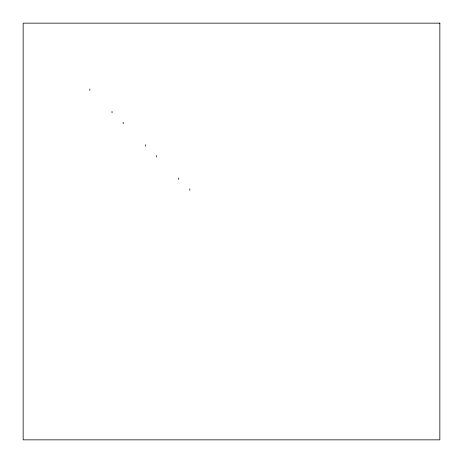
<?xml version="1.0" encoding="UTF-8"?>
<svg xmlns="http://www.w3.org/2000/svg" width="463" height="463" viewBox="0 0 463 463"><rect width="100%" height="100%" fill="white"/><g stroke="black" fill="none" stroke-linecap="round" stroke-linejoin="round"><path stroke-width="0.69" d="M189.83 188.817L189.83 190.264M178.718 177.966L178.718 179.412M156.494 155.539L156.494 156.986M145.382 144.688L145.382 146.134M123.158 122.261L123.158 123.708M112.046 111.409L112.046 112.856M89.822 88.983L89.822 90.43M439.85 23.15L23.15 23.15L23.15 439.85L439.85 439.85L439.85 23.15"/></g></svg>
